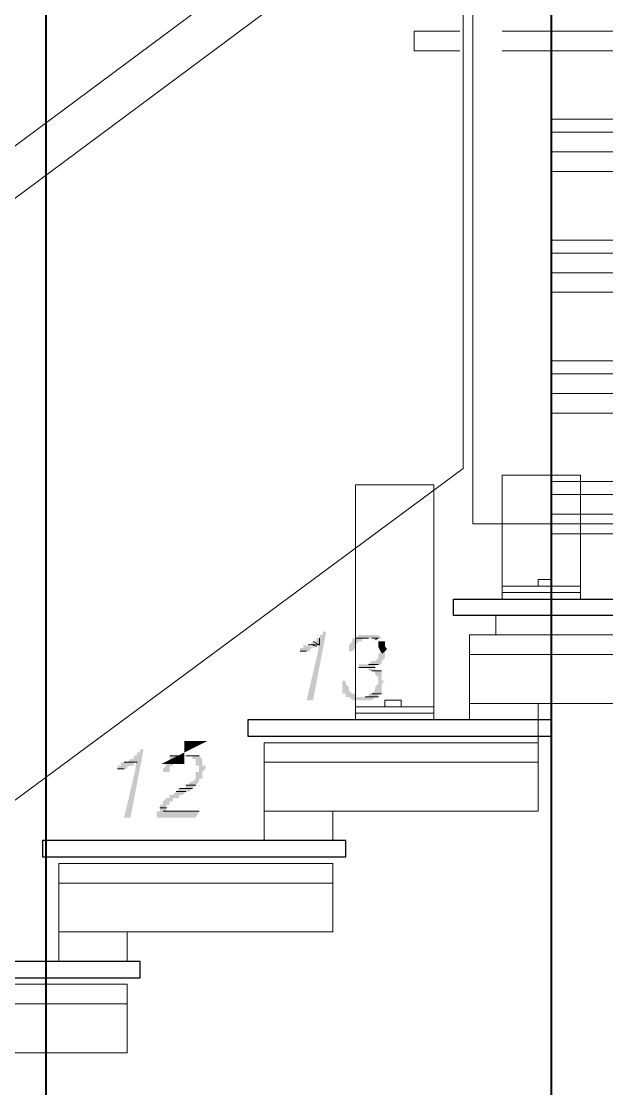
# Model space of a CAD drawing. Header units: millimetres. Extents: x 182 to 575, y -105 to 95.
# Drawn here: x 277.897 to 278.752, y 71.501 to 73.059 of the extents above; entities that cross this region are included whole.
import ezdxf

# ---------------------------------------------------------------- set-up
doc = ezdxf.new("R2010")
doc.units = ezdxf.units.MM
doc.header["$MEASUREMENT"] = 0
doc.layers.add('PDF_Geometry', color=7, linetype='Continuous')
doc.layers.add('PDF_Solid Fills', color=7, linetype='Continuous')

msp = doc.modelspace()

# ---------------------------------------------------------------- hatches: boundary and pattern name
at = {"layer": 'PDF_Solid Fills', "transparency": 33554559}
h = msp.add_hatch(color=256, dxfattribs=at)
h.paths.add_polyline_path([(278.3366645589197, 72.16338860279669), (278.332584354701, 72.16338860279669), (278.3321080541809, 72.15862526946336), (278.3278210478228, 72.15862526946336), (278.3278210478228, 72.15386193613), (278.3230609420027, 72.15386193613), (278.3182976086692, 72.14910185676496), (278.331155778515, 72.14910185676496), (278.3300998889598, 72.13854223379226), (278.3135375293043, 72.068147914966), (278.3230609420027, 72.068147914966), (278.3421077938544, 72.16814868216176), (278.3373444605211, 72.16814868216176)])
h.paths.add_polyline_path([(278.3040108626375, 72.13957841761149), (278.3182976086692, 72.13957841761149), (278.3182976086692, 72.14314829370667), (278.3230609420027, 72.1443385234316), (278.3278210478228, 72.1443385234316), (278.3087741959709, 72.14910185676496), (278.3087741959709, 72.1443385234316), (278.3040108626375, 72.1443385234316)])
for points in [[(278.3754413917381, 72.13957841761149), (278.3802014711032, 72.13957841761149), (278.3849648044365, 72.1443385234316), (278.3849648044365, 72.14910185676496), (278.3897281377699, 72.15386193613), (278.3944882171349, 72.15386193613), (278.3944882171349, 72.15862526946336), (278.4230584816851, 72.15862526946336), (278.4182984023201, 72.16338860279669), (278.3897281377699, 72.16338860279669), (278.3849648044365, 72.15862526946336), (278.3802014711032, 72.15862526946336), (278.3802014711032, 72.15386193613), (278.3754413917381, 72.14910185676496)], [(278.3897281377699, 72.11576825888136), (278.4135350689867, 72.11576825888136), (278.4135350689867, 72.11973472134909), (278.4182984023201, 72.12052833824643), (278.4230584816851, 72.12052833824643), (278.4230584816851, 72.12529167157976), (278.4278218150185, 72.13005500491309), (278.4278218150185, 72.13957841761149), (278.4230584816851, 72.13957841761149), (278.4182984023201, 72.13481508427816), (278.4182984023201, 72.13005500491309), (278.4135350689867, 72.12529167157976), (278.4087749631666, 72.12529167157976), (278.4040116562884, 72.12052833824643), (278.3897281377699, 72.12052833824643)], [(278.3706780584047, 72.0729112482993), (278.3754413917381, 72.0729112482993), (278.3802014711032, 72.068147914966), (278.4087749631666, 72.068147914966), (278.4135350689867, 72.0729112482993), (278.4182984023201, 72.0729112482993), (278.4182984023201, 72.07767132766443), (278.4230584816851, 72.07767132766443), (278.4230584816851, 72.09195807369616), (278.4278218150185, 72.09672140702952), (278.4230584816851, 72.09672140702952), (278.4230584816851, 72.11100492554803), (278.4182984023201, 72.11100492554803), (278.4040116562884, 72.11576825888136), (278.4040116562884, 72.11100492554803), (278.4135350689867, 72.11100492554803), (278.4135350689867, 72.10624481972792), (278.4182984023201, 72.1014815128496), (278.4182984023201, 72.09195807369616), (278.4135350689867, 72.08719799433106), (278.4135350689867, 72.08243466099776), (278.4087749631666, 72.07767132766443), (278.4040116562884, 72.07767132766443), (278.4040116562884, 72.0729112482993), (278.3849648044365, 72.0729112482993), (278.3849648044365, 72.07767132766443), (278.3802014711032, 72.07767132766443), (278.3754413917381, 72.08243466099776), (278.3754413917381, 72.08719799433106), (278.3706780584047, 72.09195807369616), (278.3706780584047, 72.09672140702952), (278.3659179525847, 72.09672140702952), (278.3659179525847, 72.07767132766443), (278.3706780584047, 72.07767132766443)], [(278.0699984379406, 71.99195730650041), (278.0659156245422, 71.99195730650041), (278.0654396306208, 71.9871972006803), (278.0611555451773, 71.9871972006803), (278.0611555451773, 71.98243389380198), (278.0563922118439, 71.98243389380198), (278.0516321060238, 71.9776737879819), (278.0421086933254, 71.9776737879819), (278.0421086933254, 71.97291045464854), (278.0373453599921, 71.97291045464854), (278.0373453599921, 71.96815037528344), (278.0516321060238, 71.96815037528344), (278.0516321060238, 71.97172083645515), (278.0563922118439, 71.97291045464854), (278.0611555451773, 71.97291045464854), (278.0611555451773, 71.9776737879819), (278.0644873226831, 71.9776737879819), (278.0634315736676, 71.96711592829945), (278.0468687991455, 71.89671984618292), (278.0563922118439, 71.89671984618292), (278.075442291209, 71.99672063983374), (278.0706789578757, 71.99672063983374)]]:
    msp.add_hatch(color=256, dxfattribs=at).paths.add_polyline_path(points)
h = msp.add_hatch(color=256, dxfattribs=at)
h.paths.add_polyline_path([(278.1278227144894, 71.9871972006803), (278.1135359684577, 71.9871972006803), (278.1135359684577, 71.98243389380198), (278.1087726351243, 71.9776737879819), (278.1087726351243, 71.97291045464854), (278.1040125557592, 71.96815037528344), (278.1040125557592, 71.96338704195014), (278.1135359684577, 71.96338704195014), (278.1135359684577, 71.97291045464854), (278.118299301791, 71.97291045464854), (278.118299301791, 71.9776737879819), (278.1230593811561, 71.98243389380198)])
h.paths.add_polyline_path([(278.0944891166058, 71.90624328533636), (278.0944891166058, 71.89671984618292), (278.1516328996746, 71.89671984618292), (278.1563929790397, 71.90624328533636), (278.1087726351243, 71.90624328533636), (278.1087726351243, 71.91576669803476), (278.1135359684577, 71.91576669803476), (278.1135359684577, 71.92053003136812), (278.118299301791, 71.92053003136812), (278.118299301791, 71.92529336470145), (278.1278227144894, 71.92529336470145), (278.1278227144894, 71.93005344406652), (278.1325828203095, 71.93005344406652), (278.1373461536429, 71.93481677739985), (278.142106233008, 71.93481677739985), (278.1468695663413, 71.93957688321996), (278.1516328996746, 71.94434019009827), (278.1563929790397, 71.94910029591838), (278.1563929790397, 71.95386362925169), (278.161156312373, 71.95386362925169), (278.161156312373, 71.96338704195014), (278.1659164181931, 71.96815037528344), (278.1659164181931, 71.97291045464854), (278.161156312373, 71.97291045464854), (278.161156312373, 71.98243389380198), (278.1563929790397, 71.9871972006803), (278.1468695663413, 71.9871972006803), (278.1468695663413, 71.98243389380198), (278.1516328996746, 71.98243389380198), (278.1516328996746, 71.97291045464854), (278.1563929790397, 71.97291045464854), (278.1563929790397, 71.96338704195014), (278.1516328996746, 71.96338704195014), (278.1516328996746, 71.95386362925169), (278.1468695663413, 71.94910029591838), (278.142106233008, 71.94910029591838), (278.142106233008, 71.94434019009827), (278.1373461536429, 71.94434019009827), (278.1373461536429, 71.93957688321996), (278.1278227144894, 71.93957688321996), (278.1230593811561, 71.93481677739985), (278.118299301791, 71.93005344406652), (278.1135359684577, 71.93005344406652), (278.1135359684577, 71.92529336470145), (278.1087726351243, 71.92529336470145), (278.1040125557592, 71.92053003136812), (278.1040125557592, 71.91576669803476), (278.0992492224259, 71.91576669803476), (278.0992492224259, 71.90624328533636)])

# ---------------------------------------------------------------- linework, layer by layer
at = {"layer": 'PDF_Geometry', "lineweight": 40}
for points in [[(277.6802025028492, 66.65862460808769), (277.6802025028492, 83.53957635411945), (277.9325844869761, 83.53957635411945), (277.9325844869761, 66.65862460808769)], [(278.6706803864471, 73.33005460808769), (278.6706803864471, 69.75862603665911)]]:
    msp.add_lwpolyline(points, dxfattribs=at)
at = {"layer": 'PDF_Geometry', "lineweight": 13}
for points in [[(277.3563932435899, 72.406243920257), (277.3563932435899, 72.48243452872262), (278.5421061007327, 73.36338820597129), (278.5421061007327, 73.2871975975057)], [(280.1182986404153, 73.36338820597129), (280.1182986404153, 73.2871975975057), (278.5563928467645, 73.2871975975057), (278.5563928467645, 72.3252932324263), (280.1182986404153, 72.3252932324263), (280.1182986404153, 73.2871975975057), (278.5563928467645, 73.2871975975057), (278.5563928467645, 73.36338820597129)], [(278.651630307082, 72.24433929062738), (278.6706803864471, 72.24433929062738), (278.6706803864471, 72.23481587792898), (278.651630307082, 72.23481587792898)], [(278.3230609420027, 72.15386193613), (278.332584354701, 72.14910185676496), (278.3230609420027, 72.15386193613)], [(278.3135375293043, 72.13957841761149), (278.3040108626375, 72.13957841761149), (278.3135375293043, 72.13957841761149)], [(278.4135350689867, 72.11576825888136), (278.3897281377699, 72.11576825888136), (278.4135350689867, 72.11576825888136)], [(278.4040116562884, 72.12052833824643), (278.4182984023201, 72.12052833824643), (278.4040116562884, 72.12052833824643)], [(278.4087749631666, 72.11100492554803), (278.4230584816851, 72.11100492554803), (278.4087749631666, 72.11100492554803)], [(278.4516319737486, 72.068147914966), (278.4278218150185, 72.068147914966), (278.4278218150185, 72.05862450226758), (278.4516319737486, 72.05862450226758)], [(278.1563929790397, 71.9871972006803), (278.1373461536429, 71.9871972006803), (278.1563929790397, 71.9871972006803)], [(278.0468687991455, 71.96815037528344), (278.0373453599921, 71.96815037528344), (278.0468687991455, 71.96815037528344)]]:
    msp.add_lwpolyline(points, close=True, dxfattribs=at)
at = {"layer": 'PDF_Geometry', "color": 254, "lineweight": 20, "true_color": 0xdddddd}
msp.add_lwpolyline([(277.3563932435899, 72.406243920257), (277.3563932435899, 71.53005357634166), (278.5421061007327, 72.406243920257), (278.5421061007327, 73.2871975975057)], close=True, dxfattribs=at)
at = {"layer": 'PDF_Geometry', "lineweight": 13}
for points in [[(278.5373460213677, 73.01576876152686), (278.4706788256005, 73.01576876152686), (278.4706788256005, 73.0443390260771), (278.5373460213677, 73.0443390260771)], [(278.5992498573465, 73.0443390260771), (278.6706803864471, 73.0443390260771), (278.6706803864471, 73.01576876152686), (278.5992498573465, 73.01576876152686)], [(278.713537397029, 72.21576902607714), (278.713537397029, 72.3967205075586), (278.5992498573465, 72.3967205075586), (278.5992498573465, 72.21576902607714)], [(278.3849648044365, 72.03957765041574), (278.3849648044365, 72.38243376152684), (278.4992490901508, 72.38243376152684), (278.4992490901508, 72.03957765041574)], [(278.713537397029, 72.23481587792898), (278.5992498573465, 72.23481587792898)], [(278.713537397029, 72.22529243877554), (278.5992498573465, 72.22529243877554)], [(278.5897264446481, 72.16338860279669), (278.5897264446481, 72.19195886734693)], [(278.332584354701, 72.15862526946336), (278.332584354701, 72.14910185676496), (278.332584354701, 72.15862526946336)], [(278.3849648044365, 72.15862526946336), (278.4040116562884, 72.15862526946336), (278.3849648044365, 72.15862526946336)], [(278.4040116562884, 72.15862526946336), (278.3849648044365, 72.15862526946336), (278.4040116562884, 72.15862526946336)], [(278.4135350689867, 72.1562436027967), (278.418296775336, 72.15862526946336), (278.4087749631666, 72.15862526946336)], [(278.3159175689868, 72.14910185676496), (278.3206792885635, 72.14910185676496), (278.3278210478228, 72.14672019009828)], [(278.3182976086692, 72.14910185676496), (278.332584354701, 72.14910185676496), (278.3182976086692, 72.14910185676496)], [(278.3944882171349, 72.12052833824643), (278.3944882171349, 72.12052833824643), (278.3944882171349, 72.12052833824643)], [(278.4016316033782, 72.11576825888136), (278.4087749763941, 72.11576825888136), (278.3944882171349, 72.11576825888136)], [(278.3944882171349, 72.0729112482993), (278.3944882171349, 72.0729112482993), (278.3944882171349, 72.0729112482993)], [(278.3992515504683, 72.0729112482993), (278.4182984023201, 72.0729112482993), (278.3992515504683, 72.0729112482993)], [(278.4087749631666, 72.07767132766443), (278.4230584816851, 72.07767132766443), (278.4087749631666, 72.07767132766443)], [(278.3849648044365, 72.05862450226758), (278.4992490901508, 72.05862450226758)], [(278.3849648044365, 72.04910106311414), (278.4992490901508, 72.04910106311414)], [(278.565916285918, 69.74910262396071), (278.6706803864471, 69.74910262396071), (278.6706803864471, 72.03957765041574)], [(278.1325828203095, 71.9871972006803), (278.1135359684577, 71.9871972006803), (278.1325828203095, 71.9871972006803)], [(278.1135359684577, 71.9871972006803), (278.1325828203095, 71.9871972006803), (278.1135359684577, 71.9871972006803)], [(278.0468687991455, 71.9776737879819), (278.0659156245422, 71.9776737879819), (278.0468687991455, 71.9776737879819)], [(278.1087726351243, 71.9776737879819), (278.118299301791, 71.9776737879819), (278.1087726351243, 71.9776737879819)], [(278.118299301791, 71.9776737879819), (278.1087726351243, 71.9776737879819), (278.118299301791, 71.9776737879819)], [(278.1516328996746, 71.94434019009827), (278.1373461536429, 71.94434019009827), (278.1516328996746, 71.94434019009827)], [(278.1516328996746, 71.94434019009827), (278.142106233008, 71.94434019009827), (278.1516328996746, 71.94434019009827)], [(278.1230593811561, 71.93481677739985), (278.1373461536429, 71.93481677739985), (278.1230593811561, 71.93481677739985)], [(278.1373461536429, 71.93481677739985), (278.1230593811561, 71.93481677739985), (278.1373461536429, 71.93481677739985)], [(278.1278227144894, 71.93957688321996), (278.1468695663413, 71.93957688321996), (278.1278227144894, 71.93957688321996)], [(278.0992492224259, 71.91100661866972), (278.1087726351243, 71.91100661866972), (278.0992492224259, 71.91100661866972)], [(278.1087726351243, 71.91100661866972), (278.0992492224259, 71.91100661866972), (278.1087726351243, 71.91100661866972)], [(278.1563929790397, 71.90624328533636), (278.1040125557592, 71.90624328533636), (278.1563929790397, 71.90624328533636)]]:
    msp.add_lwpolyline(points, dxfattribs=at)
at = {"layer": 'PDF_Geometry', "lineweight": 0}
for points in [[(279.751632370574, 72.93957815306123), (279.751632370574, 72.9681484176115), (280.151632238299, 73.01576876152686), (280.151632238299, 73.0443390260771), (278.6706803864471, 73.0443390260771)], [(278.6706803864471, 72.79195704195013), (278.6706803864471, 73.01576876152686)], [(278.6706803864471, 72.21576902607714), (278.6706803864471, 72.9205313276644)]]:
    msp.add_lwpolyline(points, dxfattribs=at)
for points in [[(278.6706803864471, 73.01576876152686), (280.151632238299, 73.01576876152686), (280.151632238299, 73.0443390260771), (278.6706803864471, 73.0443390260771)], [(280.151632238299, 72.86814765041572), (278.6706803864471, 72.86814765041572), (278.6706803864471, 72.83957738586548), (280.151632238299, 72.83957738586548)], [(280.151632238299, 72.6919595022676), (278.6706803864471, 72.6919595022676), (278.6706803864471, 72.66338601020408), (280.151632238299, 72.66338601020408)], [(280.151632238299, 72.51576812660622), (278.6706803864471, 72.51576812660622), (278.6706803864471, 72.48719786205595), (280.151632238299, 72.48719786205595)], [(280.151632238299, 72.33957675094484), (278.6706803864471, 72.33957675094484), (278.6706803864471, 72.31100648639455), (280.151632238299, 72.31100648639455)], [(278.2516304393571, 71.90624328533636), (278.3516312065529, 71.90624328533636), (278.3516312065529, 71.86338627475436), (278.2516304393571, 71.86338627475436)], [(277.951631338828, 71.73005513718823), (278.0516321060238, 71.73005513718823), (278.0516321060238, 71.6871981266062), (277.951631338828, 71.6871981266062)]]:
    msp.add_lwpolyline(points, close=True, dxfattribs=at)
at = {"layer": 'PDF_Geometry', "lineweight": 20}
for points in [[(279.751632370574, 72.91576799433108), (280.1706790901508, 72.91576799433108), (280.1706790901508, 72.89672114247924), (279.751632370574, 72.89672114247924), (278.6706803864471, 72.89672114247924), (278.6706803864471, 72.91576799433108)], [(279.751632370574, 72.7395766186697), (280.1706790901508, 72.7395766186697), (280.1706790901508, 72.72052976681786), (279.751632370574, 72.72052976681786), (278.6706803864471, 72.72052976681786), (278.6706803864471, 72.7395766186697)], [(279.751632370574, 72.56338847052155), (280.1706790901508, 72.56338847052155), (280.1706790901508, 72.54433839115646), (279.751632370574, 72.54433839115646), (278.6706803864471, 72.54433839115646), (278.6706803864471, 72.56338847052155)], [(279.751632370574, 72.3871970948602), (280.1706790901508, 72.3871970948602), (280.1706790901508, 72.36815024300833), (279.751632370574, 72.36815024300833), (278.6706803864471, 72.36815024300833), (278.6706803864471, 72.3871970948602)], [(280.151632238299, 72.13481508427816), (280.151632238299, 72.16338860279669), (278.5516327673995, 72.16338860279669), (278.5516327673995, 72.13481508427816)], [(278.5516327673995, 72.13481508427816), (278.5516327673995, 72.0633878091459), (279.751632370574, 72.0633878091459), (280.151632238299, 72.13481508427816)], [(278.651630307082, 72.00624405253214), (278.2516304393571, 72.00624405253214), (278.2516304393571, 71.9776737879819), (278.651630307082, 71.9776737879819)], [(278.2516304393571, 72.00624405253214), (278.651630307082, 72.00624405253214), (278.651630307082, 71.90624328533636), (278.2516304393571, 71.90624328533636)], [(278.651630307082, 72.00624405253214), (278.2516304393571, 72.00624405253214), (278.2516304393571, 71.9776737879819), (278.651630307082, 71.9776737879819)], [(278.3516312065529, 71.83005267687076), (277.951631338828, 71.83005267687076), (277.951631338828, 71.8014824123205), (278.3516312065529, 71.8014824123205)], [(277.951631338828, 71.83005267687076), (278.3516312065529, 71.83005267687076), (278.3516312065529, 71.73005513718823), (277.951631338828, 71.73005513718823)], [(278.3516312065529, 71.83005267687076), (277.951631338828, 71.83005267687076), (277.951631338828, 71.8014824123205), (278.3516312065529, 71.8014824123205)], [(278.0516321060238, 71.65386452872261), (277.651632238299, 71.65386452872261), (277.651632238299, 71.62529103665912), (278.0516321060238, 71.62529103665912)], [(277.651632238299, 71.65386452872261), (278.0516321060238, 71.65386452872261), (278.0516321060238, 71.55386376152686), (277.651632238299, 71.55386376152686)], [(278.0516321060238, 71.65386452872261), (277.651632238299, 71.65386452872261), (277.651632238299, 71.62529103665912), (278.0516321060238, 71.62529103665912)]]:
    msp.add_lwpolyline(points, close=True, dxfattribs=at)
at = {"layer": 'PDF_Geometry', "lineweight": 25}
for points in [[(279.751632370574, 72.21576902607714), (280.1706790901508, 72.21576902607714), (280.1706790901508, 72.19195886734693), (279.751632370574, 72.19195886734693), (278.5278225822142, 72.19195886734693), (278.5278225822142, 72.21576902607714)], [(278.6706803864471, 72.03957765041574), (278.2278202541719, 72.03957765041574), (278.2278202541719, 72.01576746523054), (278.6706803864471, 72.01576746523054)], [(278.3706780584047, 71.86338627475436), (277.9278211800979, 71.86338627475436), (277.9278211800979, 71.83957608956919), (278.3706780584047, 71.83957608956919)], [(278.0706789578757, 71.6871981266062), (277.6278220795687, 71.6871981266062), (277.6278220795687, 71.663387941421), (278.0706789578757, 71.663387941421)]]:
    msp.add_lwpolyline(points, close=True, dxfattribs=at)
at = {"layer": 'PDF_Geometry', "lineweight": 13, "const_width": 0.00952341269841519}
msp.add_lwpolyline([(278.4230601086692, 72.15386193613), (278.4230601086692, 72.15148189644748), (278.4230601086692, 72.14672019009828), (278.4254401483519, 72.14195847052156), (278.4278218150185, 72.13957841761149)], dxfattribs=at)
at = {"layer": 'PDF_Geometry', "lineweight": 20}
for points in [[(278.651630307082, 72.0633878091459), (278.651630307082, 71.90624328533636), (278.5278225822142, 71.90624328533636)], [(278.5516327673995, 72.0633878091459), (278.5516327673995, 72.03957765041574)]]:
    msp.add_lwpolyline(points, dxfattribs=at)
at = {"layer": 'PDF_Geometry', "lineweight": 13}
msp.add_lwpolyline([(278.1397261933254, 71.99433897316703, 0, 0, 0), (278.1349644737487, 71.99195730650041, 0, 0, 0), (278.1349644737487, 71.99195730650041, 0.03333359788359622, 0.03333359788359622, 0), (278.1349661007328, 71.99195730650041, 0, 0, 0), (278.1349661007328, 71.9871972006803, 0, 0, 0), (278.1349644737487, 71.9871972006803, 0, 0, 0)], format="xyseb", dxfattribs=at)
at = {"layer": 'PDF_Solid Fills', "transparency": 33554559}
for points in [[(278.4135350689867, 72.15386193613), (278.4182984023201, 72.15386193613), (278.4278218150185, 72.15386193613)], [(278.4182984023201, 72.15386193613), (278.4278218150185, 72.15386193613), (278.4278218150185, 72.15386193613)]]:
    msp.add_solid(points, dxfattribs=at)

doc.saveas('drawing.dxf')
